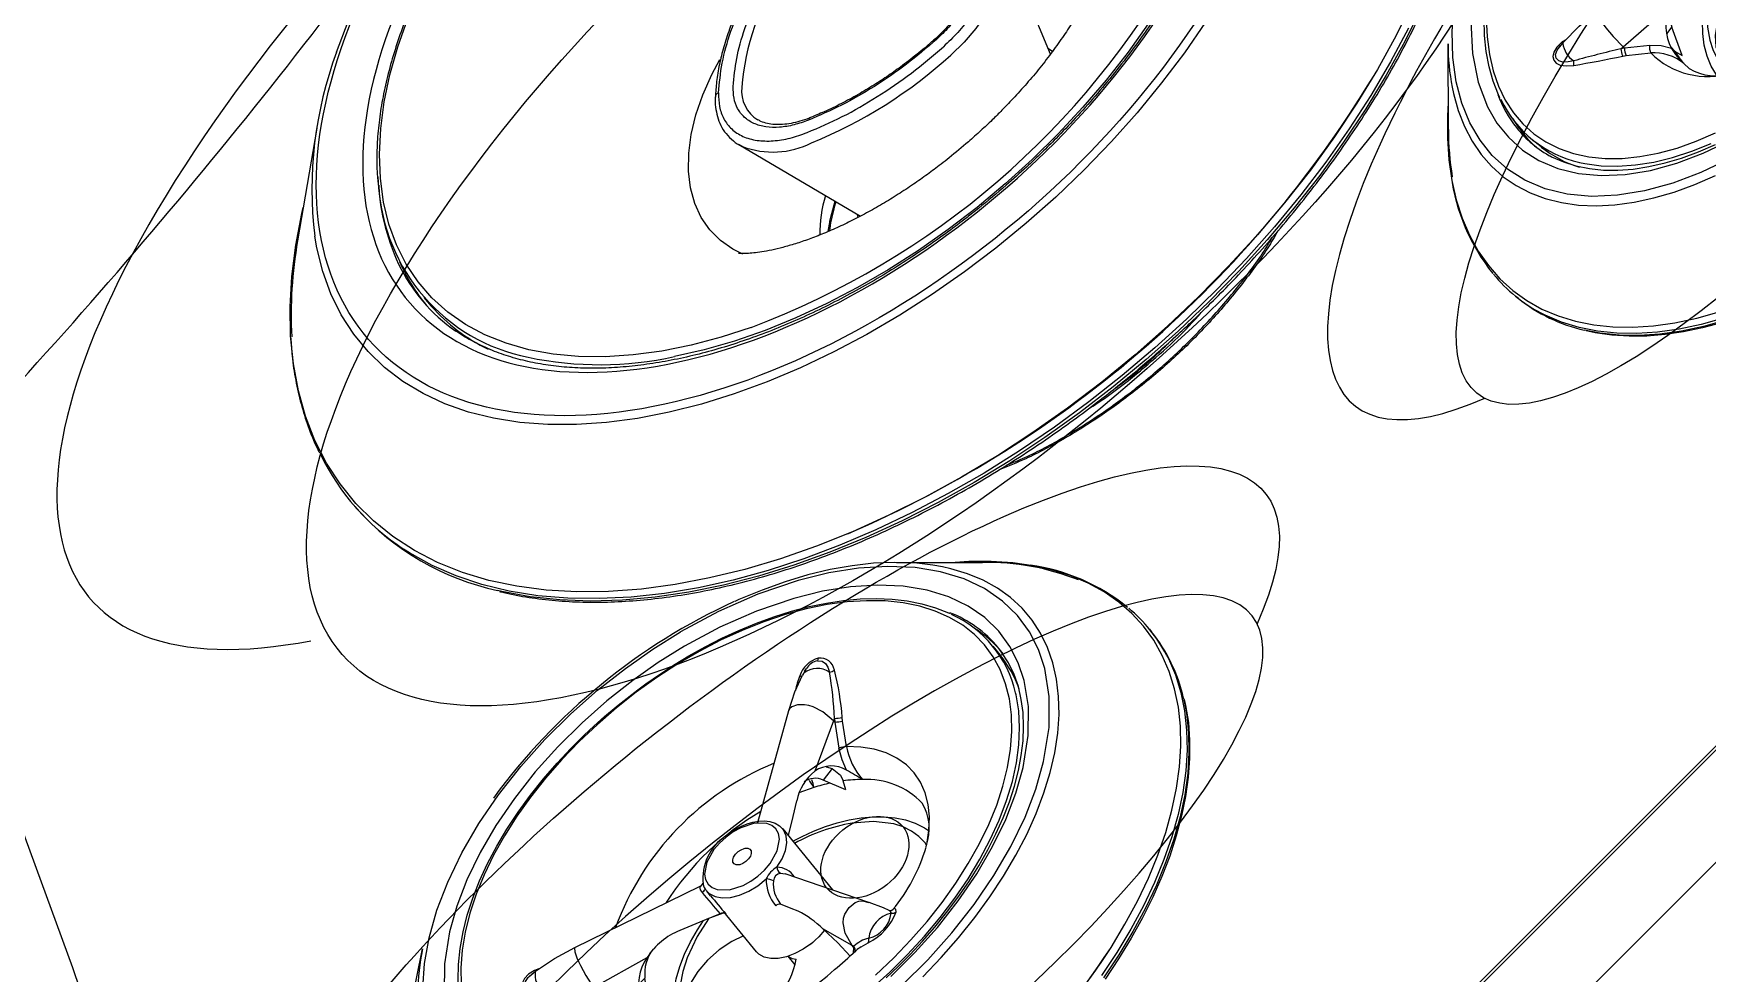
# Model space of a CAD drawing. Extents: x 398 to 509, y 623 to 780.
# Drawn here: x 491.11 to 497.15, y 657.03 to 660.42 of the extents above; entities that cross this region are included whole.
import ezdxf

# ---------------------------------------------------------------- set-up
doc = ezdxf.new("R2010")
doc.units = 0
doc.header["$MEASUREMENT"] = 0
for name, color, linetype in [('1', 4, 'Continuous'), ('2', 3, 'Continuous'), ('BDIM_YELLOW', 2, 'Continuous'), ('JET', 3, 'Continuous'), ('Menu', 1, 'Continuous')]:
    doc.layers.add(name, color=color, linetype=linetype)

# ---------------------------------------------------------------- blocks, each defined once
blk = doc.blocks.new('5Dir_1645301-2')
at = {"layer": '1', "color": 3, "linetype": 'Continuous', "lineweight": 25}
for p, q in [((-1.844, 0.8735), (-2.1629, 0.6126)), ((-1.9539, 0.16), (-1.9539, 0.1183)), ((-0.7347, -0.1702), (-0.5733, -0.6532)), ((-0.7291, -0.1846), (-0.7347, -0.1702)), ((0.3274, -0.662), (0.4737, -0.2242)), ((-2.637, -0.2467), (-2.637, -0.2578)), ((-0.697, -0.6187), (-0.6659, -0.5929)), ((-0.6872, -0.6153), (-0.6873, -0.6107)), ((-0.5824, -0.651), (-0.5772, -0.6416)), ((0.3348, -0.6397), (0.3402, -0.6594)), ((-1.3602, -1.4878), (-1.3526, -1.4903)), ((1.1456, -1.4903), (1.1532, -1.4878))]:
    blk.add_line(p, q, dxfattribs=at)
at = {"layer": '1', "color": 3, "linetype": 'Continuous', "lineweight": 25, "flags": 128}
for points in [[(-1.6099, 1.034), (-1.5059, 1.0901), (-1.3957, 1.1421), (-1.2797, 1.1898), (-1.1584, 1.2328), (-1.0324, 1.2711), (-0.9023, 1.3045), (-0.7686, 1.3327), (-0.6319, 1.3558), (-0.4929, 1.3735), (-0.3521, 1.3858), (-0.2103, 1.3926), (-0.1097, 1.3942)], [(-1.1346, -0.697), (-1.2389, -0.6527), (-1.3395, -0.6033), (-1.4337, -0.5497), (-1.521, -0.4924), (-1.6008, -0.4316), (-1.6729, -0.3677), (-1.7368, -0.3009), (-1.7921, -0.2316), (-1.8387, -0.1602), (-1.8762, -0.0871), (-1.9044, -0.0125), (-1.9233, 0.063), (-1.9327, 0.1391), (-1.9326, 0.2154), (-1.9229, 0.2915), (-1.9037, 0.3669), (-1.8752, 0.4414), (-1.8374, 0.5145), (-1.7905, 0.5859), (-1.7349, 0.6551), (-1.6708, 0.7218), (-1.5985, 0.7857), (-1.5184, 0.8463), (-1.4309, 0.9035), (-1.3365, 0.9569)], [(1.4384, -1.3778), (1.3125, -1.4304), (1.1812, -1.4784), (1.045, -1.5217), (0.9045, -1.56), (0.7602, -1.5933), (0.6126, -1.6214), (0.4622, -1.6442), (0.3097, -1.6616), (0.1557, -1.6736), (0.0007, -1.68), (-0.1548, -1.681), (-0.31, -1.6764), (-0.4645, -1.6663), (-0.6175, -1.6508), (-0.7687, -1.6298), (-0.9173, -1.6035), (-1.0628, -1.5719), (-1.2047, -1.5353), (-1.3424, -1.4937), (-1.4754, -1.4472), (-1.6032, -1.3962), (-1.7253, -1.3406), (-1.8413, -1.2809), (-1.9506, -1.2171), (-2.053, -1.1496), (-2.148, -1.0786), (-2.2352, -1.0043), (-2.3143, -0.9271), (-2.385, -0.8472), (-2.4471, -0.7649), (-2.5003, -0.6806), (-2.5444, -0.5945), (-2.5793, -0.5071), (-2.6047, -0.4186), (-2.6207, -0.3293), (-2.6271, -0.2397), (-2.6239, -0.1499), (-2.6112, -0.0605), (-2.589, 0.0283), (-2.5573, 0.1161), (-2.5164, 0.2027), (-2.4662, 0.2876), (-2.4072, 0.3706), (-2.3393, 0.4514), (-2.263, 0.5296), (-2.1785, 0.6049), (-2.0862, 0.677), (-2.069, 0.6895)], [(0.8254, -0.9424), (0.6953, -0.9757), (0.5616, -1.004), (0.4249, -1.027), (0.2859, -1.0447), (0.1451, -1.057), (0.0032, -1.0639), (-0.1391, -1.0653), (-0.2813, -1.0612), (-0.4227, -1.0516), (-0.5627, -1.0365), (-0.7006, -1.0162), (-0.8358, -0.9905), (-0.9678, -0.9597), (-1.096, -0.9238), (-1.2196, -0.8831), (-1.3384, -0.8378), (-1.4515, -0.7879), (-1.5587, -0.7338), (-1.6594, -0.6757), (-1.7531, -0.6138), (-1.8395, -0.5485), (-1.9181, -0.48), (-1.9886, -0.4086), (-2.0506, -0.3346), (-2.104, -0.2584), (-2.1485, -0.1803), (-2.1838, -0.1007), (-2.2098, -0.0199), (-2.2264, 0.0617), (-2.2336, 0.1438), (-2.2312, 0.226), (-2.2193, 0.3079), (-2.198, 0.3892), (-2.1673, 0.4694), (-2.1274, 0.5483), (-2.1055, 0.5849)], [(-0.9839, -0.4785), (-0.9987, -0.4417), (-1.012, -0.388), (-1.0156, -0.3338), (-1.0096, -0.2797), (-0.9939, -0.2263), (-0.9689, -0.174), (-0.9346, -0.1235), (-0.8915, -0.0754), (-0.8401, -0.03), (-0.7809, 0.0121), (-0.7145, 0.0504), (-0.6416, 0.0846), (-0.5846, 0.1068)], [(0.6652, -0.8117), (0.5431, -0.8409), (0.4178, -0.865), (0.2898, -0.8838), (0.1598, -0.8974), (0.0285, -0.9055), (-0.1035, -0.9082), (-0.2355, -0.9055), (-0.3668, -0.8974), (-0.4968, -0.8838), (-0.6248, -0.865), (-0.7502, -0.8409), (-0.8722, -0.8117), (-0.9903, -0.7776), (-1.1039, -0.7387), (-1.2124, -0.6952), (-1.3153, -0.6473), (-1.4119, -0.5954)], [(0.4645, -0.2462), (0.4582, -0.2578), (0.432, -0.2932), (0.3968, -0.3258), (0.3534, -0.355), (0.3029, -0.38), (0.2464, -0.4003), (0.1851, -0.4155), (0.1206, -0.4251), (0.0544, -0.4289)], [(-1.8949, -1.2809), (-2.0008, -1.2159), (-2.0996, -1.1474), (-2.191, -1.0754), (-2.2747, -1.0004), (-2.3502, -0.9226), (-2.4174, -0.8423), (-2.476, -0.7597), (-2.5258, -0.6753), (-2.5665, -0.5892), (-2.5981, -0.5019), (-2.6052, -0.4776)], [(1.3637, -1.4391), (1.235, -1.4885), (1.1014, -1.5333), (0.9633, -1.5733), (0.8212, -1.6084), (0.6757, -1.6384), (0.5273, -1.6632), (0.3765, -1.6828), (0.224, -1.697), (0.0702, -1.7058), (-0.0842, -1.7092), (-0.2387, -1.7072), (-0.3927, -1.6997), (-0.5456, -1.6868), (-0.6968, -1.6686), (-0.8459, -1.6451), (-0.9922, -1.6163), (-1.1351, -1.5825), (-1.2743, -1.5437), (-1.4091, -1.5001), (-1.539, -1.4518), (-1.6636, -1.3991), (-1.7824, -1.342), (-1.8949, -1.2809)], [(-0.668, -0.5943), (-0.6564, -0.5855), (-0.6068, -0.553)], [(1.4463, -1.4147), (1.3212, -1.4671), (1.1909, -1.515), (1.0557, -1.5582), (0.9162, -1.5966), (0.7729, -1.63), (0.6264, -1.6583), (0.4771, -1.6814), (0.3257, -1.6992), (0.1727, -1.7116), (0.0186, -1.7186), (-0.1359, -1.7202), (-0.2902, -1.7163), (-0.4439, -1.7071), (-0.5963, -1.6924), (-0.7469, -1.6724), (-0.8951, -1.6471), (-1.0404, -1.6167), (-1.1821, -1.5812), (-1.3199, -1.5407), (-1.4531, -1.4955), (-1.5813, -1.4457), (-1.704, -1.3915), (-1.8207, -1.3331), (-1.9311, -1.2707), (-2.0347, -1.2044), (-2.131, -1.1347), (-2.2199, -1.0617), (-2.3008, -0.9858), (-2.3736, -0.9071), (-2.438, -0.826), (-2.4474, -0.8129)]]:
    blk.add_lwpolyline(points, dxfattribs=at)
at = {"layer": '1', "color": 3, "linetype": 'Continuous', "lineweight": 25}
for centre, radius, start, end in [((-0.9304, -0.2137), 1.4207, 118.57164, 145.79919), ((-1.1903, -0.588), 1.5452, 129.01039, 141.92295), ((-1.2803, 0.16), 0.6716, 142.19476, 217.68575), ((-1.1684, 0.0854), 0.8069, 140.67043, 163.82791), ((-1.323, 0.1164), 0.6428, 162.03061, 178.677), ((-1.334, 0.1441), 0.6316, 164.75797, 193.9114), ((0.0393, -0.6681), 0.9029, 105.73827, 134.25635), ((-1.3011, 0.1222), 0.6528, 180.33912, 203.14871), ((-0.6741, 0.0023), 0.0173, 66.97281, 133.18494), ((-1.7782, -0.2468), 0.8586, 164.92914, 195.59792), ((-0.508, -0.1112), 0.1221, 132.6709, 197.64919), ((-0.4546, -0.0357), 0.3123, 208.48132, 255.51181), ((-1.6911, -0.2447), 0.9459, 180.79317, 216.9189), ((-0.8091, 0.5079), 1.2572, 217.1061, 241.34956), ((-0.4806, -0.2737), 0.00833, 76.84741, 143.83146), ((0.0196, 1.2895), 1.7187, 251.25442, 271.1595), ((-0.3634, -0.922), 0.4814, 122.15395, 139.34927), ((-0.1029, 2.0654), 2.9487, 249.51846, 289.92178), ((-0.1035, 2.4452), 4.1289, 252.28008, 287.71992)]:
    blk.add_arc(centre, radius, start, end, dxfattribs=at)
for points, knots in [([(-1.5883, 1.0334), (-1.1945, 1.2607), (-0.6604, 1.3884), (0.4534, 1.3884), (0.9875, 1.2607), (1.7751, 0.806), (1.9963, 0.4977), (1.9963, -0.1453), (1.7751, -0.4536), (1.3813, -0.681)], [0, 0, 0, 0, 0.25, 0.25, 0.5, 0.5, 0.75, 0.75, 1, 1, 1, 1]), ([(1.2411, -0.6), (1.5977, -0.3942), (1.7981, -0.1149), (1.7981, 0.4673), (1.5977, 0.7466), (0.8845, 1.1583), (0.4008, 1.274), (-0.6078, 1.274), (-1.0915, 1.1583), (-1.4481, 0.9524)], [0, 0, 0, 0, 0.25, 0.25, 0.5, 0.5, 0.75, 0.75, 1, 1, 1, 1]), ([(-0.1035, 1.2365), (-0.1472, 1.236), (-0.2083, 1.2353), (-0.2979, 1.2308), (-0.3735, 1.2254), (-0.463, 1.2165), (-0.5558, 1.2045), (-0.6517, 1.1889), (-0.7488, 1.1697), (-0.8461, 1.1469), (-0.9425, 1.1205), (-1.0372, 1.0905), (-1.1296, 1.0571), (-1.2191, 1.0202), (-1.3052, 0.9801), (-1.3874, 0.9368), (-1.4653, 0.8906), (-1.5386, 0.8415), (-1.6068, 0.7897), (-1.6698, 0.7354), (-1.727, 0.6786), (-1.7735, 0.6264), (-1.7981, 0.5923), (-1.808, 0.5786)], [0, 0, 0, 0, 0.060457, 0.0845386, 0.1245221, 0.165902, 0.2101696, 0.2562421, 0.3036821, 0.3521412, 0.4013728, 0.4511963, 0.5014779, 0.552118, 0.6030423, 0.654197, 0.7055447, 0.7570628, 0.8087414, 0.860583, 0.9126047, 0.9648386, 1, 1, 1, 1]), ([(1.3813, -0.681), (0.9875, -0.9083), (0.4534, -1.036), (-0.6604, -1.036), (-1.1945, -0.9083), (-1.9821, -0.4536), (-2.2033, -0.1453), (-2.2033, 0.4977), (-1.9821, 0.806), (-1.5883, 1.0334)], [0, 0, 0, 0, 0.25, 0.25, 0.5, 0.5, 0.75, 0.75, 1, 1, 1, 1]), ([(-1.4481, 0.9524), (-1.8047, 0.7466), (-2.0051, 0.4673), (-2.0051, -0.1149), (-1.8047, -0.3942), (-1.0915, -0.8059), (-0.6078, -0.9216), (0.4008, -0.9216), (0.8845, -0.8059), (1.2411, -0.6)], [0, 0, 0, 0, 0.25, 0.25, 0.5, 0.5, 0.75, 0.75, 1, 1, 1, 1]), ([(-2.4118, 0.3645), (-2.425, 0.3473), (-2.4569, 0.3058), (-2.4997, 0.2378), (-2.5413, 0.161), (-2.5751, 0.0822), (-2.5966, 0.023), (-2.6043, -0.0102), (-2.6057, -0.0162)], [0, 0, 0, 0, 0.14289, 0.344097, 0.546284, 0.749677, 0.954558, 1, 1, 1, 1]), ([(-0.2548, 0.2637), (-0.2675, 0.2598), (-0.304, 0.2485), (-0.3611, 0.2265), (-0.4261, 0.1979), (-0.4875, 0.1662), (-0.5451, 0.1316), (-0.5983, 0.0941), (-0.6458, 0.0553), (-0.6728, 0.028), (-0.6857, 0.0148)], [0, 0, 0, 0, 0.070841, 0.202085, 0.334708, 0.468386, 0.602909, 0.738157, 0.874079, 1, 1, 1, 1]), ([(-0.6674, 0.0182), (-0.6416, 0.0429), (-0.5899, 0.0926), (-0.4898, 0.1581), (-0.3764, 0.2159), (-0.2902, 0.2458), (-0.2474, 0.2606)], [0, 0, 0, 0, 0.2487225, 0.5, 0.7512775, 1, 1, 1, 1]), ([(-0.6124, 0.0008), (-0.5882, 0.0241), (-0.5396, 0.0709), (-0.4454, 0.1325), (-0.3387, 0.1868), (-0.2577, 0.2149), (-0.2174, 0.2289)], [0, 0, 0, 0, 0.248723, 0.5, 0.751277, 1, 1, 1, 1]), ([(-0.6859, 0.0149), (-0.6859, 0.0149), (-0.6952, 0.0062), (-0.7095, -0.0131), (-0.7277, -0.0432), (-0.7394, -0.0759), (-0.7448, -0.111), (-0.7416, -0.1467), (-0.7356, -0.1721), (-0.7289, -0.1845), (-0.7282, -0.186)], [0, 0, 0, 0, 0.000228, 0.15415, 0.310312, 0.469882, 0.635146, 0.809977, 0.977946, 1, 1, 1, 1]), ([(-0.6674, 0.0182), (-0.678, 0.0054), (-0.6999, -0.0209), (-0.7167, -0.0648), (-0.7198, -0.1113), (-0.7065, -0.1582), (-0.6774, -0.2026), (-0.6345, -0.242), (-0.5819, -0.2752), (-0.5402, -0.2916), (-0.5199, -0.2996)], [0, 0, 0, 0, 0.117022, 0.240624, 0.369038, 0.5, 0.630962, 0.759376, 0.882978, 1, 1, 1, 1]), ([(-0.4873, -0.2687), (-0.5045, -0.262), (-0.5399, -0.248), (-0.5845, -0.2199), (-0.6209, -0.1865), (-0.6456, -0.1488), (-0.6569, -0.109), (-0.6543, -0.0696), (-0.64, -0.0323), (-0.6215, -0.01), (-0.6124, 0.0008)], [0, 0, 0, 0, 0.117022, 0.240624, 0.369038, 0.5, 0.630962, 0.759376, 0.882978, 1, 1, 1, 1]), ([(-0.1035, -0.9143), (-0.1471, -0.9139), (-0.2081, -0.9132), (-0.2978, -0.9087), (-0.3736, -0.9035), (-0.4634, -0.8947), (-0.5566, -0.8828), (-0.6528, -0.8675), (-0.7503, -0.8486), (-0.8479, -0.8262), (-0.9446, -0.8002), (-1.0397, -0.7707), (-1.1324, -0.7378), (-1.2222, -0.7016), (-1.3085, -0.6623), (-1.3909, -0.62), (-1.469, -0.5749), (-1.5423, -0.5271), (-1.6107, -0.4768), (-1.6737, -0.4242), (-1.7313, -0.3694), (-1.7831, -0.3127), (-1.8289, -0.254), (-1.8686, -0.1936), (-1.9022, -0.1314), (-1.9284, -0.0675), (-1.9435, -0.024), (-1.9477, -0.0018), (-1.9478, -0.0015)], [0, 0, 0, 0, 0.048835, 0.068386, 0.100834, 0.134429, 0.170374, 0.207787, 0.246307, 0.285648, 0.325607, 0.366033, 0.406815, 0.44787, 0.489136, 0.530568, 0.572136, 0.613824, 0.655629, 0.697562, 0.739647, 0.781931, 0.824478, 0.867377, 0.910742, 0.95471, 0.999438, 1, 1, 1, 1]), ([(1.7339, -0.023), (1.7304, -0.0362), (1.7209, -0.0713), (1.6967, -0.1275), (1.6631, -0.1914), (1.6221, -0.2538), (1.5744, -0.3147), (1.5201, -0.3737), (1.4595, -0.4307), (1.3926, -0.4854), (1.3198, -0.5378), (1.2414, -0.5874), (1.1576, -0.6341), (1.0689, -0.6778), (0.9757, -0.7182), (0.8783, -0.7552), (0.7772, -0.7885), (0.673, -0.8181), (0.5665, -0.8437), (0.4584, -0.8654), (0.3506, -0.8828), (0.2455, -0.896), (0.1526, -0.9046), (0.0698, -0.91), (-0.0124, -0.9135), (-0.0706, -0.914), (-0.1035, -0.9143)], [0, 0, 0, 0, 0.027332, 0.072799, 0.118018, 0.163018, 0.207847, 0.25255, 0.297163, 0.341716, 0.386228, 0.430709, 0.475161, 0.519584, 0.563967, 0.608293, 0.652529, 0.696626, 0.740495, 0.783973, 0.826717, 0.867857, 0.906357, 0.933713, 0.962615, 1, 1, 1, 1]), ([(-0.4787, -0.2654), (-0.4795, -0.2652), (-0.4918, -0.2614), (-0.5135, -0.2518), (-0.5429, -0.2367), (-0.5687, -0.2195), (-0.5905, -0.2007), (-0.6077, -0.1807), (-0.619, -0.1629), (-0.6224, -0.152), (-0.6237, -0.1481)], [0, 0, 0, 0, 0.009626, 0.154645, 0.302067, 0.451019, 0.601441, 0.754115, 0.911327, 1, 1, 1, 1]), ([(0.3942, -0.1549), (0.3926, -0.1669), (0.3894, -0.1915), (0.3695, -0.2279), (0.3376, -0.2628), (0.2933, -0.294), (0.2393, -0.3195), (0.1789, -0.3379), (0.1158, -0.3494), (0.0731, -0.3513), (0.0523, -0.3522)], [0, 0, 0, 0, 0.117022, 0.240624, 0.3690378, 0.5, 0.6309622, 0.759376, 0.882978, 1, 1, 1, 1]), ([(0.4567, -0.1557), (0.4549, -0.1699), (0.4511, -0.1989), (0.4276, -0.2418), (0.39, -0.283), (0.3379, -0.3197), (0.2742, -0.3498), (0.203, -0.3715), (0.1286, -0.3851), (0.0783, -0.3873), (0.0538, -0.3883)], [0, 0, 0, 0, 0.117022, 0.240624, 0.369038, 0.5, 0.630962, 0.759376, 0.882978, 1, 1, 1, 1]), ([(0.358, -0.2133), (0.3559, -0.2178), (0.3504, -0.23), (0.3345, -0.2495), (0.3114, -0.2709), (0.2828, -0.2903), (0.2499, -0.3074), (0.2139, -0.3214), (0.1769, -0.3322), (0.1425, -0.3394), (0.11, -0.344), (0.0781, -0.347), (0.0556, -0.3474), (0.044, -0.3476)], [0, 0, 0, 0, 0.064531, 0.1728932, 0.2792712, 0.3846019, 0.4888225, 0.5910098, 0.6879483, 0.7770184, 0.84417, 0.9200305, 1, 1, 1, 1]), ([(-0.5199, -0.2996), (-0.4762, -0.3136), (-0.3883, -0.3417), (-0.2449, -0.3695), (-0.0966, -0.3869), (0.0038, -0.3878), (0.0538, -0.3883)], [0, 0, 0, 0, 0.2487225, 0.5, 0.7512775, 1, 1, 1, 1]), ([(0.0523, -0.3522), (0.0053, -0.3517), (-0.0891, -0.3508), (-0.2286, -0.3345), (-0.3636, -0.3084), (-0.4462, -0.2819), (-0.4873, -0.2687)], [0, 0, 0, 0, 0.248722, 0.5, 0.751278, 1, 1, 1, 1]), ([(0.044, -0.3476), (-0.0024, -0.3472), (-0.0461, -0.3465), (-0.1102, -0.3422), (-0.1643, -0.337), (-0.2277, -0.3283), (-0.2929, -0.3167), (-0.359, -0.3018), (-0.4217, -0.2848), (-0.4606, -0.2715), (-0.4786, -0.2653)], [0, 0, 0, 0, 0.175244, 0.245624, 0.362238, 0.482733, 0.611378, 0.744916, 0.88202, 1, 1, 1, 1]), ([(0.7865, -0.4655), (0.7866, -0.4654), (0.7873, -0.4645), (0.7843, -0.468), (0.7762, -0.4757), (0.7616, -0.4879), (0.7409, -0.5031), (0.7135, -0.5209), (0.6795, -0.5403), (0.639, -0.5609), (0.5921, -0.5819), (0.539, -0.6027), (0.4803, -0.6226), (0.4164, -0.6413), (0.3482, -0.6582), (0.2766, -0.6729), (0.2035, -0.6849), (0.1319, -0.694), (0.0684, -0.6999), (0.0108, -0.7036), (-0.0445, -0.7058), (-0.1136, -0.7068), (-0.1764, -0.7055), (-0.2392, -0.7024), (-0.2927, -0.6985), (-0.3555, -0.692), (-0.4199, -0.6834), (-0.4853, -0.6725), (-0.55, -0.6593), (-0.6128, -0.6441), (-0.6727, -0.6271), (-0.7289, -0.6087), (-0.7807, -0.5894), (-0.8274, -0.5695), (-0.8687, -0.5497), (-0.9042, -0.5305), (-0.9338, -0.5125), (-0.9574, -0.4964), (-0.975, -0.4828), (-0.9867, -0.4726), (-0.9929, -0.4662), (-0.9933, -0.4658), (-0.9934, -0.4656)], [0, 0, 0, 0, 0.003098, 0.030846, 0.057992, 0.084817, 0.111544, 0.138282, 0.165171, 0.192306, 0.219741, 0.247496, 0.275559, 0.30388, 0.332371, 0.360872, 0.389074, 0.416218, 0.440606, 0.458459, 0.47849, 0.500017, 0.532342, 0.545626, 0.567593, 0.59033, 0.614594, 0.639735, 0.665462, 0.691537, 0.717786, 0.744076, 0.770316, 0.796444, 0.82243, 0.848278, 0.874025, 0.899748, 0.925564, 0.951603, 0.978043, 1, 1, 1, 1]), ([(-0.6058, -0.5559), (-0.6106, -0.5589), (-0.6388, -0.5761), (-0.6678, -0.5977), (-0.6904, -0.6181), (-0.6927, -0.6202)], [0, 0, 0, 0, 0.15764, 0.91449, 1, 1, 1, 1]), ([(-2.4447, -0.8199), (-2.4417, -0.8243), (-2.4221, -0.8537), (-2.379, -0.9064), (-2.3152, -0.9777), (-2.2443, -1.0467), (-2.1671, -1.1132), (-2.0839, -1.1771), (-1.9949, -1.2383), (-1.9003, -1.2965), (-1.8005, -1.3516), (-1.6958, -1.4034), (-1.5865, -1.4518), (-1.4729, -1.4966), (-1.3556, -1.5377), (-1.2348, -1.575), (-1.1111, -1.6084), (-0.985, -1.6377), (-0.8573, -1.6629), (-0.7291, -1.6839), (-0.6025, -1.7005), (-0.4826, -1.7127), (-0.378, -1.7204), (-0.2834, -1.7252), (-0.1949, -1.7281), (-0.1337, -1.7285), (-0.1035, -1.7286)], [0, 0, 0, 0, 0.008103, 0.054331, 0.100554, 0.146767, 0.192968, 0.239153, 0.285319, 0.331461, 0.377576, 0.423658, 0.469699, 0.515689, 0.561612, 0.607445, 0.653153, 0.698677, 0.743916, 0.788673, 0.832516, 0.874264, 0.910968, 0.938489, 0.969682, 1, 1, 1, 1]), ([(-0.1035, -1.7286), (-0.0522, -1.7282), (0.0196, -1.7275), (0.1249, -1.7229), (0.2137, -1.7175), (0.319, -1.7086), (0.4287, -1.6964), (0.5424, -1.6807), (0.6582, -1.6613), (0.7749, -1.6383), (0.8914, -1.6114), (1.007, -1.5808), (1.121, -1.5466), (1.2326, -1.5087), (1.3415, -1.4673), (1.4471, -1.4224), (1.5489, -1.3743), (1.6467, -1.3229), (1.74, -1.2685), (1.8285, -1.2111), (1.9119, -1.151), (1.99, -1.0883), (2.0625, -1.023), (2.129, -0.9553), (2.1862, -0.8901), (2.2181, -0.8468), (2.2323, -0.8274)], [0, 0, 0, 0, 0.051832, 0.072404, 0.106585, 0.141972, 0.179847, 0.219293, 0.25994, 0.301493, 0.343741, 0.386529, 0.429744, 0.473295, 0.517116, 0.561155, 0.605372, 0.649738, 0.694231, 0.738837, 0.783549, 0.828367, 0.873296, 0.91835, 0.96355, 1, 1, 1, 1]), ([(0.5272, -1.6823), (0.5048, -1.6899), (0.4329, -1.7145), (0.3011, -1.7439), (0.1352, -1.7701), (-0.0355, -1.7827), (-0.2071, -1.7826), (-0.3771, -1.7699), (-0.5421, -1.7443), (-0.6838, -1.7118), (-0.7648, -1.6834), (-0.7974, -1.672)], [0, 0, 0, 0, 0.05568, 0.178797, 0.30186, 0.424915, 0.548026, 0.671148, 0.79422, 0.917269, 1, 1, 1, 1]), ([(-0.7647, -1.6774), (-0.7428, -1.6849), (-0.6724, -1.7094), (-0.5419, -1.7386), (-0.3771, -1.7644), (-0.207, -1.7771), (-0.0355, -1.7772), (0.1352, -1.7646), (0.3009, -1.7383), (0.4229, -1.7117), (0.4853, -1.6906), (0.4982, -1.6863)], [0, 0, 0, 0, 0.058427, 0.188106, 0.317809, 0.447564, 0.577307, 0.706992, 0.836685, 0.966435, 1, 1, 1, 1]), ([(-0.4098, -1.7176), (-0.3931, -1.7202), (-0.3294, -1.73), (-0.2147, -1.7374), (-0.0686, -1.7388), (0.0479, -1.7334), (0.1138, -1.7246), (0.132, -1.7221)], [0, 0, 0, 0, 0.095471, 0.3629429, 0.6304147, 0.8978867, 1, 1, 1, 1]), ([(-0.2855, -1.7248), (-0.2797, -1.7255), (-0.22, -1.732), (-0.1235, -1.7337), (-0.0342, -1.7287), (0.0004, -1.7268)], [0, 0, 0, 0, 0.062516, 0.636913, 1, 1, 1, 1])]:
    blk.add_open_spline(points, degree=3, knots=knots, dxfattribs=at)
blk = doc.blocks.new('3DR')
at = {"layer": '1', "color": 3, "linetype": 'Continuous'}
for p, q in [((1.0175, -0.2162), (1.2611, -0.4084)), ((-1.4257, -0.4554), (-1.189, -0.2548)), ((0.5068, -0.3235), (0.5249, -0.3163)), ((0.5142, -0.3193), (0.525, -0.3164)), ((0.0435, -0.6451), (0.3818, -0.3962)), ((0.4852, -0.5248), (0.3196, -0.6259)), ((0.486, -0.5314), (0.4394, -0.6141)), ((0.4931, -0.5201), (0.4852, -0.5248)), ((0.486, -0.5314), (0.4852, -0.5248)), ((0.4931, -0.5201), (0.486, -0.5314)), ((0.5097, -0.5462), (0.5166, -0.5352)), ((-0.948, -0.5704), (-0.9207, -0.5701)), ((-0.9045, -0.5708), (-0.9192, -0.5655)), ((-0.7539, -0.5902), (-0.2626, -0.6962)), ((0.4647, -0.6267), (0.5097, -0.5462)), ((-1.2456, -0.6066), (-1.2455, -0.6125)), ((0.28, -0.6699), (0.2264, -0.6515)), ((0.3749, -0.6575), (0.3235, -0.6701)), ((0.3616, -0.6385), (0.3749, -0.6575)), ((-1.258, -0.7519), (-1.2587, -0.7104)), ((-0.2615, -0.6967), (-0.2633, -0.6962)), ((-0.2544, -0.7227), (-0.2544, -0.7248)), ((-0.2537, -0.7151), (-0.2517, -0.7043)), ((-0.2492, -0.6969), (-0.2478, -0.693)), ((0.0999, -0.7186), (0.0998, -0.7164)), ((0.0999, -0.7186), (0.1049, -1.0014)), ((0.3659, -0.7482), (0.3235, -0.6701)), ((0.3659, -0.7482), (0.3782, -0.7168)), ((1.1031, -0.6691), (1.1039, -0.7106)), ((-0.8176, -0.7656), (-0.8079, -0.7738)), ((-0.8079, -0.7738), (-0.744, -0.8355)), ((-0.8014, -0.7437), (-0.7909, -0.7453)), ((-0.7915, -0.752), (-0.8014, -0.7437)), ((-0.7915, -0.752), (-0.7909, -0.7453)), ((-0.7256, -0.8153), (-0.7915, -0.752)), ((-0.7909, -0.7453), (-0.5715, -0.7798)), ((-0.254, -0.7469), (-0.2544, -0.7248)), ((-0.6784, -0.9285), (-0.624, -0.8337)), ((-0.6516, -0.8361), (-0.624, -0.8337)), ((-0.2574, -0.8241), (-0.3168, -0.8054)), ((-0.2494, -1.0076), (-0.2527, -0.8212)), ((-0.2517, -0.8259), (-0.2526, -0.8256)), ((-0.6828, -0.9), (-0.6801, -0.8755)), ((-0.6828, -0.9), (-0.6784, -0.9285)), ((0.0059, -0.8493), (0.1795, -1.1168)), ((-0.6962, -0.9518), (-0.698, -0.9782)), ((1.5849, -0.9708), (1.5851, -0.9819)), ((-1.7294, -1.0399), (-1.7296, -1.0288)), ((0.4663, -1.089), (0.4709, -1.0852)), ((-0.1685, -1.1309), (-0.1692, -1.0913)), ((0.0365, -1.2038), (-0.0101, -1.091)), ((0.0363, -1.2108), (0.0365, -1.2038)), ((0.0387, -1.2093), (0.0365, -1.2038)), ((0.2314, -1.1931), (0.2307, -1.1933)), ((0.0363, -1.2108), (0.0204, -1.2287)), ((0.0387, -1.2093), (0.0363, -1.2108)), ((0.0587, -1.2279), (0.0874, -1.2315)), ((0.7609, -1.7884), (0.7534, -1.7911))]:
    blk.add_line(p, q, dxfattribs=at)
at = {"layer": '1', "color": 3, "linetype": 'Continuous', "flags": 128}
for points in [[(-0.8542, -1.2991), (-0.958, -1.252), (-1.0527, -1.1989), (-1.1393, -1.1392), (-1.2145, -1.0745), (-1.2776, -1.0056), (-1.328, -0.9332), (-1.3644, -0.8595), (-1.3878, -0.784), (-1.3976, -0.7104), (-1.395, -0.6365), (-1.3812, -0.5671), (-1.3565, -0.4985), (-1.3212, -0.4315), (-1.2754, -0.3664), (-1.216, -0.3003), (-1.1458, -0.2376), (-1.0621, -0.1768), (-0.9683, -0.1209), (-0.8632, -0.0697), (-0.7497, -0.025), (-0.6291, 0.0129), (-0.5026, 0.0434), (-0.3744, 0.066), (-0.2431, 0.081), (-0.1155, 0.0882), (0.0125, 0.0882), (0.1324, 0.0816), (0.2506, 0.0687)], [(0.087, -1.4278), (0.2182, -1.4129), (0.3465, -1.3903), (0.473, -1.3597), (0.5936, -1.3219), (0.7071, -1.2771), (0.8122, -1.2259), (0.906, -1.1701), (0.9897, -1.1092), (1.0808, -1.0249), (1.1509, -0.9373), (1.2004, -0.8483), (1.2251, -0.7798), (1.2389, -0.7103), (1.2415, -0.6364), (1.2316, -0.5629), (1.2083, -0.4873), (1.1719, -0.4137), (1.1215, -0.3412), (1.0583, -0.2723), (0.9831, -0.2076), (0.8966, -0.1479), (0.8018, -0.0949), (0.6981, -0.0478), (0.554, 0.0032), (0.4037, 0.0419), (0.2506, 0.0687)], [(0.2287, 0.0193), (0.1184, 0.0313), (0.0064, 0.0375), (-0.113, 0.0375), (-0.2321, 0.0308), (-0.3546, 0.0168), (-0.4743, -0.0043), (-0.5924, -0.0328), (-0.705, -0.0682), (-0.8109, -0.1099), (-0.909, -0.1577), (-0.9966, -0.2098), (-1.0747, -0.2667), (-1.1598, -0.3453), (-1.2252, -0.4271), (-1.2714, -0.5102), (-1.2945, -0.5742), (-1.3073, -0.639), (-1.3097, -0.708), (-1.3006, -0.7766), (-1.2788, -0.8471), (-1.2448, -0.9159), (-1.1978, -0.9835), (-1.1388, -1.0478), (-1.0686, -1.1082), (-0.9878, -1.1639), (-0.8994, -1.2134), (-0.8026, -1.2574)], [(-1.2183, -0.5241), (-1.2133, -0.5123), (-1.1881, -0.4665), (-1.1577, -0.4218), (-1.1221, -0.3785), (-1.0817, -0.3368), (-1.0365, -0.2968), (-0.9869, -0.2588), (-0.9332, -0.2228), (-0.8755, -0.1892), (-0.8141, -0.1579), (-0.7495, -0.1292), (-0.682, -0.1031), (-0.612, -0.0799), (-0.54, -0.0595), (-0.4666, -0.0422), (-0.3929, -0.028), (-0.321, -0.0169), (-0.2543, -0.0092), (-0.2065, -0.005), (-0.1537, -0.0017), (-0.0899, 0.0004)], [(0.076, -1.3776), (0.1985, -1.3636), (0.3182, -1.3426), (0.4363, -1.3141), (0.5488, -1.2787), (0.6548, -1.2369), (0.7529, -1.1891), (0.8404, -1.137), (0.9186, -1.0802), (1.0037, -1.0015), (1.0691, -0.9197), (1.1153, -0.8367), (1.1383, -0.7727), (1.1512, -0.7079), (1.1536, -0.6389), (1.1444, -0.5702), (1.1227, -0.4997), (1.0886, -0.431), (1.0416, -0.3634), (0.9827, -0.299), (0.9125, -0.2387), (0.8317, -0.1829), (0.7433, -0.1334), (0.6464, -0.0894), (0.5119, -0.0418), (0.3716, -0.0057), (0.2287, 0.0193)], [(-0.0899, 0.0004), (0, 0), (0.0358, -0.0013), (0.095, -0.0048), (0.1559, -0.0103), (0.2202, -0.0182), (0.2861, -0.0286), (0.3527, -0.0417), (0.4191, -0.0575), (0.4847, -0.0759), (0.5488, -0.0969), (0.6109, -0.1204), (0.6707, -0.1465), (0.7278, -0.1749), (0.7818, -0.2057), (0.8324, -0.2386), (0.8795, -0.2735), (0.9226, -0.3104), (0.9617, -0.3492), (0.9965, -0.3897), (1.0267, -0.4319), (1.0523, -0.4756), (1.0549, -0.4812)], [(1.1382, -0.3317), (1.1146, -0.3052), (1.0658, -0.2571), (1.011, -0.2111), (0.9505, -0.1677), (0.8846, -0.1269), (0.8137, -0.089), (0.7382, -0.0543), (0.6584, -0.0228), (0.5748, 0.0052), (0.4878, 0.0296), (0.4723, 0.0335)], [(0.7262, -0.181), (0.658, -0.1468), (0.5853, -0.1159), (0.5086, -0.0884), (0.4282, -0.0646), (0.3447, -0.0445), (0.2586, -0.0283), (0.1704, -0.016), (0.0806, -0.0078), (-0.0101, -0.0037), (-0.1012, -0.0038), (-0.1922, -0.008), (-0.2824, -0.0162), (-0.3714, -0.0286), (-0.4587, -0.0449), (-0.5435, -0.0651), (-0.6255, -0.089), (-0.7041, -0.1165), (-0.7789, -0.1475), (-0.8493, -0.1817), (-0.915, -0.219), (-0.9755, -0.2591), (-1.0305, -0.3017), (-1.0796, -0.3466), (-1.1225, -0.3935), (-1.159, -0.4422), (-1.1889, -0.4922), (-1.2119, -0.5434), (-1.2279, -0.5954), (-1.2368, -0.6479), (-1.2385, -0.7006), (-1.2331, -0.753), (-1.2206, -0.805), (-1.2011, -0.8562), (-1.1746, -0.9063), (-1.1414, -0.9549), (-1.1016, -1.0018), (-1.0554, -1.0466), (-1.0033, -1.0892), (-0.9455, -1.1292), (-0.8823, -1.1664), (-0.8141, -1.2005)], [(0.036, -1.3394), (0.1263, -1.3311), (0.2153, -1.3188), (0.3025, -1.3025), (0.3874, -1.2823), (0.4694, -1.2584), (0.548, -1.2308), (0.6227, -1.1998), (0.6932, -1.1656), (0.7589, -1.1284), (0.8194, -1.0883), (0.8744, -1.0457), (0.9235, -1.0008), (0.9664, -0.9539), (1.0029, -0.9052), (1.0328, -0.8551), (1.0557, -0.8039), (1.0717, -0.7519), (1.0806, -0.6994), (1.0824, -0.6468), (1.077, -0.5943), (1.0645, -0.5423), (1.0449, -0.4912), (1.0185, -0.4411), (0.9852, -0.3925), (0.9454, -0.3456), (0.8993, -0.3007), (0.8472, -0.2582), (0.7894, -0.2182), (0.7262, -0.181)], [(-1.3505, -0.3918), (-1.39, -0.4214), (-1.4519, -0.4731), (-1.5079, -0.5269), (-1.5577, -0.5827), (-1.6012, -0.6402), (-1.6382, -0.6991), (-1.6684, -0.7592), (-1.6918, -0.8203), (-1.7083, -0.882), (-1.7178, -0.9441), (-1.7202, -1.0064), (-1.7156, -1.0686), (-1.7039, -1.1303), (-1.6853, -1.1914), (-1.6597, -1.2516), (-1.6274, -1.3106), (-1.5884, -1.3682), (-1.5429, -1.4241), (-1.4911, -1.4781), (-1.4333, -1.53), (-1.3696, -1.5795), (-1.3003, -1.6264)], [(0.5732, -1.8453), (0.671, -1.8178), (0.7655, -1.7868), (0.8565, -1.7524), (0.9435, -1.7146), (1.0261, -1.6736), (1.1041, -1.6297), (1.177, -1.583), (1.2445, -1.5336), (1.3064, -1.4819), (1.3624, -1.4281), (1.4123, -1.3723), (1.4557, -1.3148), (1.4927, -1.2559), (1.5229, -1.1958), (1.5464, -1.1347), (1.5628, -1.073), (1.5723, -1.0109), (1.5747, -0.9486), (1.5701, -0.8864), (1.5585, -0.8247), (1.5398, -0.7636), (1.5143, -0.7034), (1.4819, -0.6444), (1.4429, -0.5868), (1.3974, -0.5309), (1.3456, -0.4769), (1.2878, -0.425), (1.2241, -0.3755), (1.1838, -0.3474)], [(0.1662, -1.4495), (0.2614, -1.4362), (0.3549, -1.419), (0.446, -1.398), (0.5345, -1.3733), (0.6198, -1.345), (0.7014, -1.3132), (0.7789, -1.2782), (0.852, -1.24), (0.9203, -1.199), (0.9833, -1.1553), (1.0409, -1.1092), (1.0925, -1.0608), (1.1381, -1.0105), (1.1773, -0.9585), (1.21, -0.905), (1.236, -0.8504), (1.2551, -0.795), (1.2673, -0.739), (1.2725, -0.6827), (1.2706, -0.6264), (1.2617, -0.5704), (1.2458, -0.515), (1.223, -0.4606), (1.1935, -0.4072), (1.1573, -0.3554), (1.1382, -0.3317)], [(0.3819, -0.3961), (0.4402, -0.357), (0.4989, -0.3258)], [(0.494, -0.3286), (0.4938, -0.3284), (0.4938, -0.3283)], [(0.5069, -0.3237), (0.5049, -0.3238), (0.4991, -0.3264)], [(0.5815, -0.3135), (0.5776, -0.3169), (0.5737, -0.3189)], [(0.5737, -0.3189), (0.5861, -0.3298), (0.5907, -0.3443), (0.5888, -0.3606), (0.5826, -0.3777)], [(-1.2999, -0.3674), (-1.3143, -0.3858), (-1.3502, -0.4386), (-1.3796, -0.4927), (-1.4022, -0.5477), (-1.4178, -0.6035), (-1.4265, -0.6597), (-1.4282, -0.716), (-1.4228, -0.7722), (-1.4104, -0.8279), (-1.391, -0.8828), (-1.3648, -0.9368), (-1.3319, -0.9894), (-1.2925, -1.0404), (-1.2467, -1.0896), (-1.1948, -1.1367), (-1.1371, -1.1815), (-1.0739, -1.2236), (-1.0055, -1.2629), (-0.9323, -1.2993)], [(0.4852, -0.5248), (0.4747, -0.4761), (0.4587, -0.44), (0.4493, -0.4262), (0.4392, -0.4149), (0.4183, -0.3992), (0.398, -0.3921), (0.3889, -0.3927), (0.3819, -0.3963)], [(-0.9192, -0.5655), (-0.9453, -0.5632), (-0.9662, -0.5662), (-0.9806, -0.5735), (-0.9894, -0.5848), (-0.9919, -0.5989), (-0.9876, -0.6145), (-0.9761, -0.6326), (-0.9576, -0.6524)], [(-0.9444, -0.6414), (-0.9605, -0.6282), (-0.9732, -0.6145), (-0.9799, -0.6003), (-0.9785, -0.587), (-0.9694, -0.5766), (-0.9539, -0.5708), (-0.948, -0.5704)], [(-0.948, -0.5704), (-0.9345, -0.5695), (-0.9279, -0.5702)], [(-0.9207, -0.5706), (-0.9188, -0.5697), (-0.9185, -0.5699)], [(-0.9176, -0.5698), (-0.9183, -0.5688), (-0.9192, -0.5655)], [(-0.9185, -0.5697), (-0.8365, -0.5761), (-0.7539, -0.5902)], [(-0.754, -0.5903), (-0.7541, -0.5902), (-0.757, -0.5916), (-0.7639, -0.6034), (-0.7714, -0.624), (-0.7752, -0.6377), (-0.7788, -0.6538), (-0.7855, -0.6938), (-0.7909, -0.7453)], [(-0.19, -0.6433), (-0.2226, -0.6721), (-0.2319, -0.6897), (-0.235, -0.7084), (-0.2313, -0.727), (-0.2214, -0.7443), (-0.1877, -0.7719), (-0.1386, -0.7902), (-0.1082, -0.7952), (-0.0759, -0.7965), (-0.0437, -0.794), (-0.0135, -0.788), (0.035, -0.768)], [(0.035, -0.768), (0.0676, -0.7392), (0.0769, -0.7216), (0.08, -0.7029), (0.0763, -0.6843), (0.0664, -0.667), (0.0327, -0.6394), (-0.0164, -0.6211), (-0.0468, -0.6161), (-0.0791, -0.6147), (-0.1113, -0.6172), (-0.1415, -0.6233), (-0.19, -0.6433)], [(-0.0792, -0.6111), (-0.0455, -0.6125), (-0.0321, -0.6141), (-0.0108, -0.6182), (0.0099, -0.6241), (0.0303, -0.6321), (0.0492, -0.6422), (0.066, -0.6543), (0.0801, -0.6684), (0.091, -0.6846), (0.0978, -0.7026), (0.0992, -0.7159)], [(0.2835, -0.6382), (0.2824, -0.6431), (0.28, -0.6699)], [(0.3749, -0.6575), (0.3832, -0.6941), (0.3782, -0.7168)], [(0.4114, -0.6938), (0.4222, -0.6544), (0.4394, -0.6141)], [(0.4709, -1.0852), (0.473, -1.0835), (0.5108, -1.0487), (0.5422, -1.0119), (0.5668, -0.9735), (0.5843, -0.9339), (0.5946, -0.8935), (0.5976, -0.8528), (0.5931, -0.8123), (0.5814, -0.7723), (0.5624, -0.7333), (0.5364, -0.6958), (0.5038, -0.6602), (0.4647, -0.6267)], [(-0.2517, -0.7043), (-0.2515, -0.7032), (-0.2492, -0.6969)], [(-0.05, -0.6891), (-0.0422, -0.6952), (-0.0384, -0.7024), (-0.0391, -0.7101), (-0.044, -0.7172), (-0.0528, -0.723), (-0.0643, -0.7269), (-0.0773, -0.7284), (-0.0904, -0.7273), (-0.1019, -0.7237), (-0.1051, -0.7222), (-0.1128, -0.7161), (-0.1166, -0.7088), (-0.1159, -0.7012), (-0.111, -0.6941), (-0.1022, -0.6882), (-0.0907, -0.6844), (-0.0777, -0.6829), (-0.0647, -0.684), (-0.0531, -0.6875), (-0.05, -0.6891)], [(0.06, -1.3716), (0.1194, -1.3661), (0.1803, -1.3586), (0.2447, -1.3487), (0.3106, -1.3362), (0.3771, -1.3211), (0.4433, -1.3034), (0.5085, -1.2832), (0.5722, -1.2606), (0.6338, -1.2355), (0.6929, -1.2082), (0.7492, -1.1787), (0.8022, -1.1473), (0.8518, -1.114), (0.8977, -1.079), (0.9397, -1.0425), (0.9776, -1.0045), (1.0112, -0.9653), (1.0404, -0.9248), (1.0651, -0.8832), (1.0851, -0.8405), (1.1003, -0.7966), (1.1104, -0.7515), (1.115, -0.705), (1.1147, -0.6937)], [(-0.002, -0.8134), (0.0312, -0.8013), (0.0592, -0.7854), (0.0806, -0.7664), (0.0943, -0.7452), (0.0998, -0.7229), (0.0999, -0.7186)], [(0.202, -0.6693), (0.1566, -0.7052), (0.1005, -0.7492)], [(1.1153, -0.6944), (1.1153, -0.687), (1.1152, -0.6847)], [(-0.2676, -0.8192), (-0.329, -0.802), (-0.4185, -0.7765)], [(-0.2544, -0.7248), (-0.2528, -0.7375), (-0.2433, -0.7592), (-0.2258, -0.7791), (-0.2012, -0.7962), (-0.1706, -0.8097), (-0.1354, -0.819), (-0.0975, -0.8236), (-0.0586, -0.8232)], [(0.1009, -0.7759), (0.1378, -0.7828), (0.1819, -0.7935), (0.2256, -0.8068), (0.2679, -0.8226), (0.3085, -0.8408), (0.3467, -0.8615), (0.3821, -0.8845), (0.4143, -0.9097), (0.4429, -0.9371), (0.4676, -0.9666), (0.488, -0.998), (0.5038, -1.0312), (0.5092, -1.0486)], [(-1.2617, -0.7979), (-1.2609, -0.8031), (-1.2479, -0.848), (-1.2296, -0.892), (-1.206, -0.9351), (-1.1774, -0.977), (-1.1437, -1.0177), (-1.1053, -1.057), (-1.0621, -1.0948), (-1.0145, -1.1309), (-0.9625, -1.1651), (-0.9065, -1.1972), (-0.8467, -1.2271)], [(-0.6835, -0.8829), (-0.7003, -0.8485), (-0.7256, -0.8153)], [(-0.6523, -1.0683), (-0.6523, -1.0681), (-0.6398, -1.0328), (-0.6217, -0.9986), (-0.5983, -0.9656), (-0.5698, -0.9344), (-0.5367, -0.9053), (-0.4995, -0.8785), (-0.4586, -0.8543), (-0.4145, -0.8327), (-0.3677, -0.814), (-0.3292, -0.8015)], [(-0.3108, -0.8073), (-0.3832, -0.8318), (-0.4589, -0.8698), (-0.5023, -0.8992), (-0.5403, -0.9324), (-0.5716, -0.9691), (-0.5903, -0.9991), (-0.6037, -1.0299), (-0.6141, -1.0944), (-0.6132, -1.1031)], [(-0.006, -0.8384), (0.0064, -0.8503), (0.0067, -0.8509)], [(-1.2115, -0.894), (-1.2022, -0.9114), (-1.1708, -0.9607), (-1.1329, -1.0084), (-1.0886, -1.0542), (-1.0382, -1.0978), (-0.9821, -1.1389), (-0.9205, -1.1774), (-0.8539, -1.2129)], [(-0.0085, -1.3698), (0.0826, -1.3636), (0.1728, -1.3533), (0.2615, -1.3391), (0.3481, -1.3209), (0.4322, -1.2989), (0.5132, -1.2733), (0.5907, -1.2442), (0.6641, -1.2117), (0.7331, -1.1761), (0.7972, -1.1376), (0.856, -1.0964), (0.9092, -1.0527), (0.9565, -1.0069), (0.9976, -0.9591), (1.0322, -0.9097), (1.0601, -0.859), (1.0636, -0.8515)], [(0.4708, -1.0849), (0.4724, -1.0753), (0.4689, -1.0431), (0.4597, -1.0113), (0.4452, -0.9809), (0.4255, -0.9516), (0.3736, -0.8993), (0.3093, -0.8564)], [(-0.2507, -0.934), (-0.2952, -0.9237), (-0.3502, -0.9191), (-0.4059, -0.9222), (-0.459, -0.9326), (-0.5066, -0.95), (-0.5461, -0.9733), (-0.5752, -1.0011), (-0.5923, -1.032), (-0.5966, -1.0642), (-0.5875, -1.0959), (-0.5659, -1.1253), (-0.5357, -1.1485)], [(-0.0401, -0.9862), (-0.0541, -0.962), (-0.074, -0.9264)], [(-0.0081, -1.0991), (-0.0392, -1.1047), (-0.075, -1.1069), (-0.1106, -1.1049), (-0.1446, -1.0988), (-0.1757, -1.0888), (-0.2025, -1.0754), (-0.224, -1.0591), (-0.2393, -1.0406), (-0.2478, -1.0205), (-0.2494, -1.0076)], [(1.5756, -1.0821), (1.5729, -1.0959), (1.5563, -1.158), (1.5328, -1.2194), (1.5023, -1.2799), (1.4652, -1.3392), (1.4214, -1.397), (1.3713, -1.4531), (1.315, -1.5073), (1.2527, -1.5593), (1.1847, -1.6089), (1.1114, -1.6559)], [(1.1114, -1.6559), (1.033, -1.7001), (0.9499, -1.7413), (0.8624, -1.7793), (0.7709, -1.814), (0.6758, -1.8452)], [(-1.3072, -1.6526), (-1.3768, -1.6054), (-1.4409, -1.5556), (-1.4991, -1.5034), (-1.5512, -1.4491), (-1.597, -1.3929), (-1.6362, -1.3349), (-1.6687, -1.2756), (-1.6944, -1.215), (-1.7132, -1.1536), (-1.7168, -1.1382)], [(-0.0588, -1.1064), (-0.0705, -1.1076), (-0.0822, -1.1068)], [(-0.0101, -1.091), (0.0013, -1.1646), (0.0069, -1.229)], [(0.0365, -1.2038), (0.0437, -1.1533), (0.061, -1.1192), (0.0724, -1.1074), (0.0851, -1.0987), (0.1127, -1.0892), (0.1407, -1.0891), (0.1539, -1.0933), (0.166, -1.1011), (0.1785, -1.1187)], [(0.1798, -1.1174), (0.2085, -1.1655), (0.2186, -1.1852)], [(0.2184, -1.1854), (0.2201, -1.1884), (0.2188, -1.1992)], [(0.2189, -1.185), (0.2246, -1.1911), (0.2321, -1.1925)], [(0.2361, -1.2058), (0.2405, -1.1987), (0.2395, -1.1937), (0.2338, -1.1923), (0.2314, -1.1931)], [(1.5277, -1.242), (1.5025, -1.2909), (1.4654, -1.3502), (1.4216, -1.408), (1.3715, -1.4641), (1.3151, -1.5183), (1.2529, -1.5703), (1.1849, -1.6199), (1.1116, -1.6669), (1.0332, -1.7111), (0.9501, -1.7523), (0.8626, -1.7903), (0.7711, -1.825), (0.6759, -1.8562)], [(-1.307, -1.6637), (-1.3767, -1.6165), (-1.4407, -1.5667), (-1.4989, -1.5145), (-1.551, -1.4602), (-1.5968, -1.4039), (-1.636, -1.346), (-1.6634, -1.2971)], [(1.526, -1.2474), (1.5167, -1.2679), (1.4865, -1.3219), (1.4509, -1.3748), (1.4102, -1.4264), (1.3645, -1.4765), (1.314, -1.525), (1.2588, -1.5717), (1.1992, -1.6164), (1.1353, -1.659), (1.0675, -1.6994), (0.9959, -1.7374), (0.9208, -1.773), (0.8425, -1.8059), (0.7613, -1.8361), (0.6775, -1.8636)], [(-1.3249, -1.6583), (-1.3834, -1.6173), (-1.438, -1.5744), (-1.4886, -1.5295), (-1.5348, -1.4827), (-1.5765, -1.4343), (-1.6136, -1.3841), (-1.646, -1.3324), (-1.6613, -1.3025)]]:
    blk.add_lwpolyline(points, dxfattribs=at)
at = {"layer": '1', "color": 3, "linetype": 'Continuous'}
for centre, radius, start, end in [((-0.0609, -2.0908), 2.187, 90.80144, 105.65467), ((-0.0439, -2.0781), 2.1746, 76.34493, 91.25378), ((-0.6487, -0.898), 0.84, 130.03103, 140.82866), ((0.5931, -0.5125), 0.2165, 118.40102, 133.06602), ((0.5437, -0.4016), 0.0959, 66.75862, 123.98811), ((0.6165, -0.2514), 0.1449, 209.20526, 212.05444), ((0.5068, -0.4039), 0.0802, 19.08943, 89.96296), ((0.5464, -0.3736), 0.0611, 63.46914, 110.55858), ((0.5546, -0.3582), 0.0522, 331.35234, 58.8994), ((-0.5717, 0.2483), 1.3131, 324.18381, 331.52766), ((-0.2449, -0.016), 0.9217, 325.71189, 336.51586), ((0.6022, -0.3463), 0.037, 238.01668, 267.24348), ((0.714, -1.1256), 0.902, 30.1728, 52.66235), ((-0.7501, -1.257), 1.0483, 130.12493, 139.47108), ((-0.0602, -1.491), 1.018, 73.88018, 121.62242), ((0.6849, -0.696), 0.4305, 1.51062, 30.4211), ((-0.8103, -0.7336), 0.4616, 150.97745, 168.06031), ((-0.8475, -0.7033), 0.4109, 154.97972, 207.66061), ((0.7022, -0.2125), 0.3853, 235.85921, 240.01986), ((0.6568, -0.2915), 0.2811, 234.38057, 240.07496), ((0.6918, -0.6763), 0.4111, 334.76957, 27.46862), ((0.8713, -1.019), 0.7182, 12.83276, 43.76023), ((-1.0177, -1.0515), 0.7156, 137.70711, 168.75694), ((-0.8611, -0.6299), 0.0841, 135.1733, 187.88815), ((0.7042, -0.7187), 0.4116, 1.15342, 20.05399), ((-0.8684, -0.7194), 0.4018, 168.33514, 191.99795), ((-0.8559, -0.7464), 0.4139, 160.27401, 179.02125), ((-0.9818, -0.6096), 0.0491, 299.45848, 319.63663), ((2.7809, 3.8248), 5.8328, 230.13747, 231.90661), ((-4.5129, -5.7798), 6.256, 53.61133, 55.22092), ((-0.0606, -1.639), 1.0285, 82.33574, 108.97394), ((-0.0934, -0.7941), 0.1836, 85.56197, 148.07698), ((0.3204, -0.8091), 0.1831, 90.22142, 130.25418), ((0.2625, -0.7009), 0.0684, 26.83059, 87.57041), ((0.2063, -0.621), 0.0884, 326.45775, 344.81088), ((0.3141, -0.7293), 0.1035, 20.0506, 86.93109), ((0.6905, -0.745), 0.2549, 152.35157, 182.52733), ((0.3381, -0.848), 0.255, 60.20789, 66.56984), ((-0.2423, -0.7161), 0.0289, 136.63991, 184.57828), ((-0.2673, -0.6785), 0.04, 264.56126, 288.10777), ((9.3705, -0.4298), 9.6459, 181.71402, 182.31307), ((-0.2586, -0.6818), 0.0156, 243.22136, 314.07001), ((-0.2113, -0.7177), 0.0432, 151.39457, 186.05455), ((0.0315, -1.3204), 0.6964, 63.99511, 69.09096), ((0.1247, -1.149), 0.5011, 51.60583, 59.60428), ((-0.182, -0.9629), 0.6515, 18.49357, 24.39512), ((0.6972, -0.7169), 0.4067, 341.08166, 0.88101), ((-0.8453, -0.743), 0.4128, 181.24703, 203.1162), ((-0.7569, -0.7934), 0.0668, 131.84191, 155.4197), ((-0.7504, -0.8002), 0.0633, 130.47541, 155.37921), ((-0.5198, -0.9485), 0.1764, 107.03834, 158.18228), ((-0.5013, -0.9098), 0.1444, 103.88091, 148.20298), ((-0.4897, -1.0187), 0.2524, 73.62293, 108.89755), ((10.5491, -0.487), 10.8062, 181.3783, 181.82756), ((0.2787, -0.9813), 0.2745, 5.16972, 55.07528), ((-0.4543, -0.8604), 0.2907, 175.09147, 237.58006), ((-0.7007, -0.8564), 0.0481, 121.22662, 154.22863), ((-0.8687, -0.9548), 0.1725, 0.98763, 43.72365), ((-0.2706, -0.8396), 0.0207, 22.72923, 81.553), ((0.0451, -0.9128), 0.137, 139.15665, 183.07632), ((0.0359, -0.9215), 0.1101, 135.83582, 182.56812), ((-0.0161, -0.9003), 0.088, 80.77442, 118.82502), ((-0.0868, -0.8599), 0.0463, 19.08261, 52.44759), ((-0.0204, -0.8655), 0.0307, 62.00287, 137.59677), ((0.0144, -0.8288), 0.0225, 136.88443, 205.10279), ((-0.0528, -0.8739), 0.0789, 355.43663, 50.0003), ((-0.0076, -1.4471), 0.6704, 61.7897, 80.67209), ((-0.4693, -0.9578), 0.227, 160.73458, 178.47439), ((-0.4734, -0.9817), 0.2248, 158.6929, 172.34936), ((1.028, -0.9806), 0.5569, 349.4999, 11.99843), ((-1.1726, -1.0191), 0.5571, 169.31205, 192.34792), ((-0.0897, -0.9425), 0.0224, 45.8932, 95.30953), ((0.3763, -0.9358), 0.1768, 301.839, 353.20646), ((-0.5237, -0.9526), 0.1758, 188.42002, 240.9588), ((-0.3362, -1.1277), 0.3282, 6.43662, 25.5504), ((0.9889, -0.9868), 0.5962, 334.66448, 0.47553), ((-1.1369, -1.0249), 0.5927, 181.45384, 207.34285), ((-0.1325, -0.2813), 0.9533, 240.19398, 273.86504), ((-0.3616, -0.8708), 0.3234, 256.39557, 310.28111), ((-0.1261, -1.0829), 0.0436, 191.30154, 232.61017), ((0.0968, -0.5705), 0.6366, 282.12433, 305.34072), ((0.1298, -1.0338), 0.2022, 257.88395, 301.7155), ((0.1739, -1.2955), 0.1062, 65.0224, 134.57713), ((0.1441, -1.1228), 0.1068, 245.24064, 314.35871), ((0.2338, -1.1858), 0.0202, 221.74438, 276.65807), ((-0.083, -0.061), 1.1715, 270.72022, 275.7773), ((0.0183, -1.2134), 0.0182, 302.00143, 8.27251), ((0.02, -1.2116), 0.0189, 298.37951, 7.16295), ((0.0437, -1.3131), 0.0865, 80.00876, 95.77608), ((0.0483, -1.3336), 0.1247, 65.82778, 94.41262), ((0.0822, -1.2142), 0.018, 286.67179, 341.90177), ((-0.1028, 0.7386), 2.6706, 253.307, 288.69796), ((-0.1057, 0.7883), 2.7186, 262.04151, 288.59002)]:
    blk.add_arc(centre, radius, start, end, dxfattribs=at)
blk.add_ellipse((0.269, -0.982), major_axis=(-0.1763, -0.0011), ratio=0.7197, dxfattribs=at)
blk = doc.blocks.new('pillow')
at = {"layer": 'BDIM_YELLOW', "linetype": 'Continuous', "lineweight": 25}
for p, q in [((4.5556, 0.2965), (-4.5556, 0.2965)), ((-3.8562, 0), (3.8562, 0))]:
    blk.add_line(p, q, dxfattribs=at)
at = {"layer": 'BDIM_YELLOW', "linetype": 'Continuous', "lineweight": 25, "flags": 128}
blk.add_lwpolyline([(3.8562, 0.0105), (-0.4627, 0.0105), (-3.8562, 0.0105)], dxfattribs=at)
blk = doc.blocks.new('2018 PRISM')
at = {"layer": '1'}
blk.add_arc((83.9991, 28.3733), 14.1, 266.18392, 2.12044, dxfattribs=at)
at = {"layer": '2', "linetype": 'Continuous', "lineweight": 25, "flags": 128}
blk.add_lwpolyline([(92.1005, 14.8357), (92.4003, 14.0739), (92.668, 13.3429), (92.9069, 12.6397), (93.1248, 11.9568), (93.3286, 11.2876), (93.5218, 10.6281)], dxfattribs=at)
at = {"layer": '2', "linetype": 'Continuous', "lineweight": 25}
blk.add_arc((77.1451, 29.4155), 20.7351, 316.87923, 325.41726, dxfattribs=at)
at = {"layer": '2'}
for centre, major_axis, ratio, start_param, end_param in [((95.2891, 16.914), (2.5534, 2.2431), 0.358249, 5.696896, 9.972914), ((98.7525, 17.1711), (1.4611, 1.798), 0.299291, 5.811848, 9.953837)]:
    blk.add_ellipse(centre, major_axis=major_axis, ratio=ratio, start_param=start_param, end_param=end_param, dxfattribs=at)
for centre, major_axis, ratio in [((95.7919, 16.3627), (2.1508, 1.8894), 0.398511), ((99.0168, 16.995), (1.2828, 1.5787), 0.28044)]:
    blk.add_ellipse(centre, major_axis=major_axis, ratio=ratio, dxfattribs=at)
at = {"layer": '2', "extrusion": (0, 0, -1)}
blk.add_ellipse((95.1585, 13.6117), major_axis=(-1.8121, -1.4436), ratio=0.299291, start_param=5.811848, end_param=9.953837, dxfattribs=at)
blk.add_ellipse((95.332, 13.3456), major_axis=(-1.591, -1.2675), ratio=0.28044, dxfattribs=at)
at = {"layer": 'JET', "rotation": 41.040638248772}
blk.add_blockref('5Dir_1645301-2', (95.514, 16.9244), dxfattribs=at)
at = {"layer": 'Menu'}
for p, rotation in [((98.2005, 17.7516), 49.92739429163352), ((94.7075, 14.346), 38.22490547570289)]:
    blk.add_blockref('3DR', p, dxfattribs=dict(at, rotation=rotation))
at = {"layer": 'Menu', "xscale": -1, "rotation": 225}
blk.add_blockref('pillow', (98.3883, 13.9347), dxfattribs=at)

msp = doc.modelspace()

# ---------------------------------------------------------------- block references
at = {"layer": '1'}
msp.add_blockref('2018 PRISM', (398.5801, 643.7055), dxfattribs=at)

doc.saveas('drawing.dxf')
